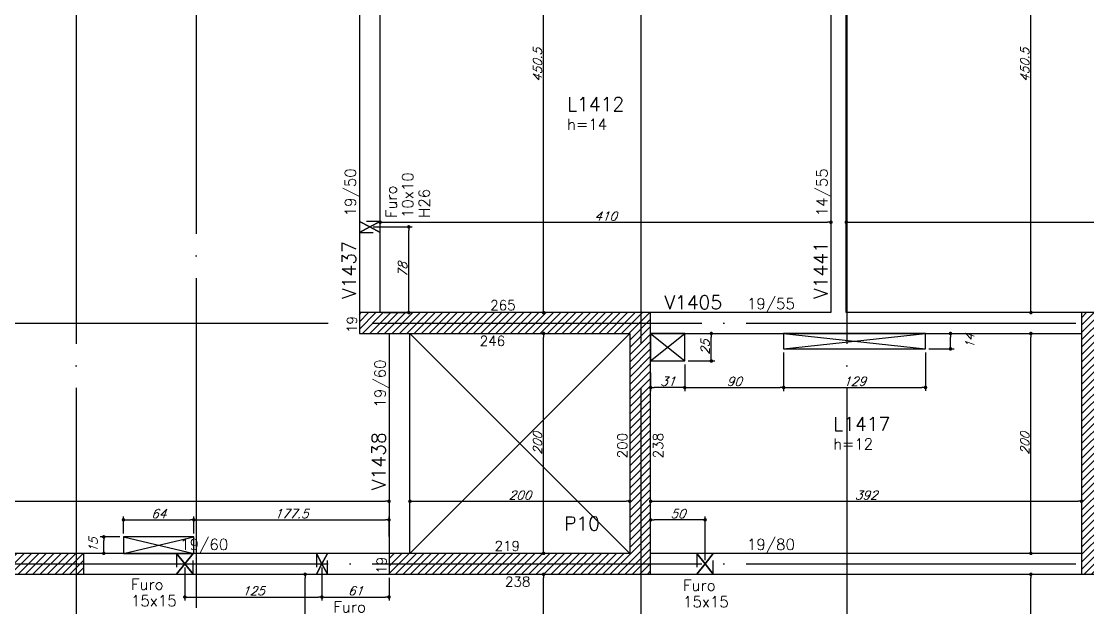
# Model space of a CAD drawing. Header units: millimetres. Extents: x -2290 to 5505, y -2157 to 2343.
# Drawn here: x -368 to 602, y 615 to 1148 of the extents above; entities that cross this region are included whole.
import ezdxf
from ezdxf.enums import TextEntityAlignment as Align

# ---------------------------------------------------------------- set-up
doc = ezdxf.new("R2010")
doc.units = ezdxf.units.MM
doc.header["$LTSCALE"] = 50
doc.linetypes.add('EIXO', pattern=[6.8, 6, -0.4, 0, -0.4])
doc.linetypes.add('HIDDEN', pattern=[0.375, 0.25, -0.125])
for name, color, linetype in [('242', 3, 'Continuous'), ('F-COTAS', 106, 'Continuous'), ('F-COTAS-FUROS', 50, 'Continuous'), ('F-COTAS-FUROS VIGA', 50, 'Continuous'), ('F-EIXO', 12, 'EIXO'), ('F-FURO-PAREDE', 2, 'HIDDEN'), ('F-FURO-PAREDE-TEXTOS', 2, 'Continuous'), ('F-LAJES-DIM', 2, 'Continuous'), ('F-LAJES-NOME', 4, 'Continuous'), ('F-PILARES-DIM', 172, 'Continuous'), ('F-PILARES-HACH', 174, 'Continuous'), ('F-PILARES-NOME', 170, 'Continuous'), ('F-PILARES-S', 170, 'Continuous'), ('F-TEXTO', 6, 'Continuous'), ('F-VIGAS', 3, 'Continuous'), ('F-VIGAS-DIM', 2, 'Continuous'), ('F-VIGAS-NOME', 4, 'Continuous'), ('F-VÃO', 1, 'Continuous')]:
    doc.layers.add(name, color=color, linetype=linetype)
doc.styles.add('CP-TEXT-INCL', font='simplex.shx', dxfattribs={"oblique": 20})
doc.styles.add('MCP', font='simplex.shx')
doc.styles.add('ROMANS', font='simplex.shx')
doc.dimstyles.new('CP-COTAS-50', dxfattribs={"dimscale": 0.64, "dimtxt": 12.5, "dimasz": 5, "dimexe": 5, "dimexo": 5, "dimgap": 2.5, "dimtad": 1, "dimdec": 1, "dimdsep": 46, "dimtxsty": 'CP-TEXT-INCL', "dimblk1": 'DOT', "dimblk2": 'DOT', "dimsah": 1, "dimcen": 9, "dimclrd": 256, "dimclre": 256, "dimclrt": 256, "dimadec": 0, "dimazin": 0, "dimtfac": 1, "dimtdec": 1, "dimtmove": 2, "dimatfit": 3, "dimldrblk": 'DOT', "dimfxl": 0, "dimtolj": 1, "dimarcsym": 0})

# ---------------------------------------------------------------- blocks, each defined once
blk = doc.blocks.new('*U50')
at = {"layer": 'F-EIXO'}
blk.add_line((0, 0), (5086.35, 0), dxfattribs=at)
at = {"layer": 'F-TEXTO', "style": 'ROMANS'}
blk.add_attdef('EIXO', text='', height=17.5, dxfattribs=at).set_placement((-28.21, 0), align=Align.MIDDLE_CENTER)
blk = doc.blocks.new('*U40')
at = {"layer": 'F-EIXO'}
blk.add_line((0, 0), (5086.35, 0), dxfattribs=at)
at = {"layer": 'F-TEXTO', "style": 'ROMANS'}
blk.add_attdef('EIXO', text='', height=17.5, dxfattribs=at).set_placement((-28.21, 0), align=Align.MIDDLE_CENTER)
blk = doc.blocks.new('*U43')
at = {"layer": 'F-EIXO'}
blk.add_line((0, 0), (0, -2861.07), dxfattribs=at)
at = {"layer": 'F-TEXTO', "style": 'ROMANS'}
blk.add_attdef('EIXO', text='', height=17.5, rotation=360, dxfattribs=at).set_placement((0, 28.21), align=Align.MIDDLE_CENTER)
blk = doc.blocks.new('*U33')
at = {"layer": 'F-EIXO'}
blk.add_line((0, 0), (0, -2861.07), dxfattribs=at)
at = {"layer": 'F-TEXTO', "style": 'ROMANS'}
blk.add_attdef('EIXO', text='', height=17.5, rotation=360, dxfattribs=at).set_placement((0, 28.21), align=Align.MIDDLE_CENTER)
blk = doc.blocks.new('*U36')
at = {"layer": 'F-EIXO'}
blk.add_line((0, 0), (0, -2861.07), dxfattribs=at)
at = {"layer": 'F-TEXTO', "style": 'ROMANS'}
blk.add_attdef('EIXO', text='', height=17.5, rotation=360, dxfattribs=at).set_placement((0, 28.21), align=Align.MIDDLE_CENTER)
blk = doc.blocks.new('*U37')
at = {"layer": 'F-EIXO'}
blk.add_line((0, 0), (0, -2961.07), dxfattribs=at)
at = {"layer": 'F-TEXTO', "style": 'ROMANS'}
blk.add_attdef('EIXO', text='', height=17.5, rotation=360, dxfattribs=at).set_placement((0, 28.21), align=Align.MIDDLE_CENTER)
blk = doc.blocks.new('_DOT')
at = {"color": 0, "linetype": 'ByBlock'}
blk.add_line((-0.5, 0), (-1, 0), dxfattribs=at)
at = {"color": 0, "linetype": 'ByBlock', "const_width": 0.5}
blk.add_lwpolyline([(-0.25, 0, 1), (0.25, 0, 1)], format="xyb", close=True, dxfattribs=at)
blk = doc.blocks.new('*D117')
at = {"layer": 'DEFPOINTS', "color": 0, "linetype": 'Continuous', "transparency": 16777216}
for p in [(-110.31, 645.5), (-110.31, 645.5), (-110.31, 493.5)]:
    blk.add_point(p, dxfattribs=at)
at = {"layer": 'F-COTAS', "linetype": 'Continuous', "lineweight": -2, "transparency": 16777216}
blk.add_line((-110.31, 496.7), (-110.31, 642.3), dxfattribs=at)
at = {"layer": 'F-COTAS', "linetype": 'Continuous', "lineweight": -2, "transparency": 16777216, "xscale": 3.2, "yscale": 3.2, "zscale": 3.2}
for p, rotation in [((-110.31, 645.5), 90), ((-110.31, 493.5), 270)]:
    blk.add_blockref('_DOT', p, dxfattribs=dict(at, rotation=rotation))
at = {"layer": 'F-COTAS', "linetype": 'Continuous', "transparency": 16777216, "insert": (-115.91, 569.5), "char_height": 8, "attachment_point": 5, "rotation": 90, "style": 'CP-TEXT-INCL'}
blk.add_mtext('\\A1;152', dxfattribs=at)
blk = doc.blocks.new('*D120')
at = {"layer": 'DEFPOINTS', "color": 0, "linetype": 'Continuous', "transparency": 16777216}
for p in [(106.64, 645.5), (106.64, 645.5), (106.64, 493.5)]:
    blk.add_point(p, dxfattribs=at)
at = {"layer": 'F-COTAS', "linetype": 'Continuous', "lineweight": -2, "transparency": 16777216}
blk.add_line((106.64, 496.7), (106.64, 642.3), dxfattribs=at)
at = {"layer": 'F-COTAS', "linetype": 'Continuous', "lineweight": -2, "transparency": 16777216, "xscale": 3.2, "yscale": 3.2, "zscale": 3.2}
for p, rotation in [((106.64, 645.5), 90), ((106.64, 493.5), 270)]:
    blk.add_blockref('_DOT', p, dxfattribs=dict(at, rotation=rotation))
at = {"layer": 'F-COTAS', "linetype": 'Continuous', "transparency": 16777216, "insert": (101.04, 569.5), "char_height": 8, "attachment_point": 5, "rotation": 90, "style": 'CP-TEXT-INCL'}
blk.add_mtext('\\A1;152', dxfattribs=at)
blk = doc.blocks.new('*D121')
at = {"layer": 'DEFPOINTS', "color": 0, "linetype": 'Continuous', "transparency": 16777216}
for p in [(106.64, 864.5), (106.64, 864.5), (106.64, 664.5)]:
    blk.add_point(p, dxfattribs=at)
at = {"layer": 'F-COTAS', "linetype": 'Continuous', "lineweight": -2, "transparency": 16777216}
blk.add_line((106.64, 667.7), (106.64, 861.3), dxfattribs=at)
at = {"layer": 'F-COTAS', "linetype": 'Continuous', "lineweight": -2, "transparency": 16777216, "xscale": 3.2, "yscale": 3.2, "zscale": 3.2}
for p, rotation in [((106.64, 864.5), 90), ((106.64, 664.5), 270)]:
    blk.add_blockref('_DOT', p, dxfattribs=dict(at, rotation=rotation))
at = {"layer": 'F-COTAS', "linetype": 'Continuous', "transparency": 16777216, "insert": (101.04, 764.5), "char_height": 8, "attachment_point": 5, "rotation": 90, "style": 'CP-TEXT-INCL'}
blk.add_mtext('\\A1;200', dxfattribs=at)
blk = doc.blocks.new('*D122')
at = {"layer": 'DEFPOINTS', "color": 0, "linetype": 'Continuous', "transparency": 16777216}
for p in [(106.64, 1334), (106.64, 1334), (106.64, 883.5)]:
    blk.add_point(p, dxfattribs=at)
at = {"layer": 'F-COTAS', "linetype": 'Continuous', "lineweight": -2, "transparency": 16777216}
blk.add_line((106.64, 886.7), (106.64, 1330.8), dxfattribs=at)
at = {"layer": 'F-COTAS', "linetype": 'Continuous', "lineweight": -2, "transparency": 16777216, "xscale": 3.2, "yscale": 3.2, "zscale": 3.2}
for p, rotation in [((106.64, 1334), 90), ((106.64, 883.5), 270)]:
    blk.add_blockref('_DOT', p, dxfattribs=dict(at, rotation=rotation))
at = {"layer": 'F-COTAS', "linetype": 'Continuous', "transparency": 16777216, "insert": (101.04, 1108.75), "char_height": 8, "attachment_point": 5, "rotation": 90, "style": 'CP-TEXT-INCL'}
blk.add_mtext('\\A1;450.5', dxfattribs=at)
blk = doc.blocks.new('*D129')
at = {"layer": 'DEFPOINTS', "color": 0, "linetype": 'Continuous', "transparency": 16777216}
for p in [(549.9, 645.5), (549.9, 645.5), (549.9, 493.5)]:
    blk.add_point(p, dxfattribs=at)
at = {"layer": 'F-COTAS', "linetype": 'Continuous', "lineweight": -2, "transparency": 16777216}
blk.add_line((549.9, 496.7), (549.9, 642.3), dxfattribs=at)
at = {"layer": 'F-COTAS', "linetype": 'Continuous', "lineweight": -2, "transparency": 16777216, "xscale": 3.2, "yscale": 3.2, "zscale": 3.2}
for p, rotation in [((549.9, 645.5), 90), ((549.9, 493.5), 270)]:
    blk.add_blockref('_DOT', p, dxfattribs=dict(at, rotation=rotation))
at = {"layer": 'F-COTAS', "linetype": 'Continuous', "transparency": 16777216, "insert": (544.3, 569.5), "char_height": 8, "attachment_point": 5, "rotation": 90, "style": 'CP-TEXT-INCL'}
blk.add_mtext('\\A1;152', dxfattribs=at)
blk = doc.blocks.new('*D130')
at = {"layer": 'DEFPOINTS', "color": 0, "linetype": 'Continuous', "transparency": 16777216}
for p in [(549.9, 864.5), (549.9, 864.5), (549.9, 664.5)]:
    blk.add_point(p, dxfattribs=at)
at = {"layer": 'F-COTAS', "linetype": 'Continuous', "lineweight": -2, "transparency": 16777216}
blk.add_line((549.9, 667.7), (549.9, 861.3), dxfattribs=at)
at = {"layer": 'F-COTAS', "linetype": 'Continuous', "lineweight": -2, "transparency": 16777216, "xscale": 3.2, "yscale": 3.2, "zscale": 3.2}
for p, rotation in [((549.9, 864.5), 90), ((549.9, 664.5), 270)]:
    blk.add_blockref('_DOT', p, dxfattribs=dict(at, rotation=rotation))
at = {"layer": 'F-COTAS', "linetype": 'Continuous', "transparency": 16777216, "insert": (544.3, 764.5), "char_height": 8, "attachment_point": 5, "rotation": 90, "style": 'CP-TEXT-INCL'}
blk.add_mtext('\\A1;200', dxfattribs=at)
blk = doc.blocks.new('*D131')
at = {"layer": 'DEFPOINTS', "color": 0, "linetype": 'Continuous', "transparency": 16777216}
for p in [(549.9, 1334), (549.9, 1334), (549.9, 883.5)]:
    blk.add_point(p, dxfattribs=at)
at = {"layer": 'F-COTAS', "linetype": 'Continuous', "lineweight": -2, "transparency": 16777216}
blk.add_line((549.9, 886.7), (549.9, 1330.8), dxfattribs=at)
at = {"layer": 'F-COTAS', "linetype": 'Continuous', "lineweight": -2, "transparency": 16777216, "xscale": 3.2, "yscale": 3.2, "zscale": 3.2}
for p, rotation in [((549.9, 1334), 90), ((549.9, 883.5), 270)]:
    blk.add_blockref('_DOT', p, dxfattribs=dict(at, rotation=rotation))
at = {"layer": 'F-COTAS', "linetype": 'Continuous', "transparency": 16777216, "insert": (544.3, 1108.75), "char_height": 8, "attachment_point": 5, "rotation": 90, "style": 'CP-TEXT-INCL'}
blk.add_mtext('\\A1;450.5', dxfattribs=at)
blk = doc.blocks.new('*D201')
at = {"layer": 'DEFPOINTS', "color": 0, "linetype": 'Continuous', "transparency": 16777216}
for p in [(-869.5, 711.91), (-34, 711.91), (-34, 711.91)]:
    blk.add_point(p, dxfattribs=at)
at = {"layer": 'F-COTAS', "linetype": 'Continuous', "lineweight": -2, "transparency": 16777216}
blk.add_line((-866.3, 711.91), (-37.2, 711.91), dxfattribs=at)
at = {"layer": 'F-COTAS', "linetype": 'Continuous', "lineweight": -2, "transparency": 16777216, "xscale": 3.2, "yscale": 3.2, "zscale": 3.2, "rotation": 180}
blk.add_blockref('_DOT', (-869.5, 711.91), dxfattribs=at)
at = {"layer": 'F-COTAS', "linetype": 'Continuous', "lineweight": -2, "transparency": 16777216, "xscale": 3.2, "yscale": 3.2, "zscale": 3.2}
blk.add_blockref('_DOT', (-34, 711.91), dxfattribs=at)
at = {"layer": 'F-COTAS', "linetype": 'Continuous', "transparency": 16777216, "insert": (-451.75, 717.51), "char_height": 8, "attachment_point": 5, "style": 'CP-TEXT-INCL'}
blk.add_mtext('\\A1;835.5', dxfattribs=at)
blk = doc.blocks.new('*D202')
at = {"layer": 'DEFPOINTS', "color": 0, "linetype": 'Continuous', "transparency": 16777216}
for p in [(-15, 711.91), (185, 711.91), (185, 711.91)]:
    blk.add_point(p, dxfattribs=at)
at = {"layer": 'F-COTAS', "linetype": 'Continuous', "lineweight": -2, "transparency": 16777216}
blk.add_line((-11.8, 711.91), (181.8, 711.91), dxfattribs=at)
at = {"layer": 'F-COTAS', "linetype": 'Continuous', "lineweight": -2, "transparency": 16777216, "xscale": 3.2, "yscale": 3.2, "zscale": 3.2, "rotation": 180}
blk.add_blockref('_DOT', (-15, 711.91), dxfattribs=at)
at = {"layer": 'F-COTAS', "linetype": 'Continuous', "lineweight": -2, "transparency": 16777216, "xscale": 3.2, "yscale": 3.2, "zscale": 3.2}
blk.add_blockref('_DOT', (185, 711.91), dxfattribs=at)
at = {"layer": 'F-COTAS', "linetype": 'Continuous', "transparency": 16777216, "insert": (85, 717.51), "char_height": 8, "attachment_point": 5, "style": 'CP-TEXT-INCL'}
blk.add_mtext('\\A1;200', dxfattribs=at)
blk = doc.blocks.new('*D203')
at = {"layer": 'DEFPOINTS', "color": 0, "linetype": 'Continuous', "transparency": 16777216}
for p in [(204, 711.91), (596, 711.91), (596, 711.91)]:
    blk.add_point(p, dxfattribs=at)
at = {"layer": 'F-COTAS', "linetype": 'Continuous', "lineweight": -2, "transparency": 16777216}
blk.add_line((207.2, 711.91), (592.8, 711.91), dxfattribs=at)
at = {"layer": 'F-COTAS', "linetype": 'Continuous', "lineweight": -2, "transparency": 16777216, "xscale": 3.2, "yscale": 3.2, "zscale": 3.2, "rotation": 180}
blk.add_blockref('_DOT', (204, 711.91), dxfattribs=at)
at = {"layer": 'F-COTAS', "linetype": 'Continuous', "lineweight": -2, "transparency": 16777216, "xscale": 3.2, "yscale": 3.2, "zscale": 3.2}
blk.add_blockref('_DOT', (596, 711.91), dxfattribs=at)
at = {"layer": 'F-COTAS', "linetype": 'Continuous', "transparency": 16777216, "insert": (400, 717.51), "char_height": 8, "attachment_point": 5, "style": 'CP-TEXT-INCL'}
blk.add_mtext('\\A1;392', dxfattribs=at)
blk = doc.blocks.new('*D211')
at = {"layer": 'DEFPOINTS', "color": 0, "linetype": 'Continuous', "transparency": 16777216}
for p in [(-42, 965.69), (368, 965.69), (368, 965.69)]:
    blk.add_point(p, dxfattribs=at)
at = {"layer": 'F-COTAS', "linetype": 'Continuous', "lineweight": -2, "transparency": 16777216}
blk.add_line((-38.8, 965.69), (364.8, 965.69), dxfattribs=at)
at = {"layer": 'F-COTAS', "linetype": 'Continuous', "lineweight": -2, "transparency": 16777216, "xscale": 3.2, "yscale": 3.2, "zscale": 3.2, "rotation": 180}
blk.add_blockref('_DOT', (-42, 965.69), dxfattribs=at)
at = {"layer": 'F-COTAS', "linetype": 'Continuous', "lineweight": -2, "transparency": 16777216, "xscale": 3.2, "yscale": 3.2, "zscale": 3.2}
blk.add_blockref('_DOT', (368, 965.69), dxfattribs=at)
at = {"layer": 'F-COTAS', "linetype": 'Continuous', "transparency": 16777216, "insert": (163, 971.29), "char_height": 8, "attachment_point": 5, "style": 'CP-TEXT-INCL'}
blk.add_mtext('\\A1;410', dxfattribs=at)
blk = doc.blocks.new('*D212')
at = {"layer": 'DEFPOINTS', "color": 0, "linetype": 'Continuous', "transparency": 16777216}
for p in [(382, 965.69), (1109, 965.69), (1109, 965.69)]:
    blk.add_point(p, dxfattribs=at)
at = {"layer": 'F-COTAS', "linetype": 'Continuous', "lineweight": -2, "transparency": 16777216}
blk.add_line((385.2, 965.69), (1105.8, 965.69), dxfattribs=at)
at = {"layer": 'F-COTAS', "linetype": 'Continuous', "lineweight": -2, "transparency": 16777216, "xscale": 3.2, "yscale": 3.2, "zscale": 3.2, "rotation": 180}
blk.add_blockref('_DOT', (382, 965.69), dxfattribs=at)
at = {"layer": 'F-COTAS', "linetype": 'Continuous', "lineweight": -2, "transparency": 16777216, "xscale": 3.2, "yscale": 3.2, "zscale": 3.2}
blk.add_blockref('_DOT', (1109, 965.69), dxfattribs=at)
at = {"layer": 'F-COTAS', "linetype": 'Continuous', "transparency": 16777216, "insert": (745.5, 971.29), "char_height": 8, "attachment_point": 5, "style": 'CP-TEXT-INCL'}
blk.add_mtext('\\A1;727', dxfattribs=at)
blk = doc.blocks.new('*U465')
at = {"layer": 'F-VÃO'}
for p, q in [((0, 0), (64, 15)), ((0, 15), (64, 0))]:
    blk.add_line(p, q, dxfattribs=at)
at = {"layer": 'F-VÃO', "color": 3}
blk.add_lwpolyline([(0, 0), (64, 0), (64, 15), (0, 15)], close=True, dxfattribs=at)
blk = doc.blocks.new('*U444')
at = {"layer": 'F-VÃO'}
for p, q in [((0, 0), (31, 25)), ((0, 25), (31, 0))]:
    blk.add_line(p, q, dxfattribs=at)
at = {"layer": 'F-VÃO', "color": 3}
blk.add_lwpolyline([(0, 0), (31, 0), (31, 25), (0, 25)], close=True, dxfattribs=at)
blk = doc.blocks.new('*U447')
at = {"layer": 'F-VÃO'}
for p, q in [((0, 0), (129, 14)), ((0, 14), (129, 0))]:
    blk.add_line(p, q, dxfattribs=at)
at = {"layer": 'F-VÃO', "color": 3}
blk.add_lwpolyline([(0, 0), (129, 0), (129, 14), (0, 14)], close=True, dxfattribs=at)
blk = doc.blocks.new('*D550')
at = {"layer": 'DEFPOINTS', "color": 0, "transparency": 16777216}
for p in [(235, 839.5), (204, 832.01), (204, 815.35)]:
    blk.add_point(p, dxfattribs=at)
at = {"layer": 'F-COTAS-FUROS', "lineweight": -2, "transparency": 16777216}
for p, q in [((235, 836.3), (235, 812.15)), ((204, 828.81), (204, 812.15)), ((231.8, 815.35), (207.2, 815.35))]:
    blk.add_line(p, q, dxfattribs=at)
at = {"layer": 'F-COTAS-FUROS', "lineweight": -2, "transparency": 16777216, "xscale": 3.2, "yscale": 3.2, "zscale": 3.2, "rotation": 180}
blk.add_blockref('_DOT', (204, 815.35), dxfattribs=at)
at = {"layer": 'F-COTAS-FUROS', "lineweight": -2, "transparency": 16777216, "xscale": 3.2, "yscale": 3.2, "zscale": 3.2}
blk.add_blockref('_DOT', (235, 815.35), dxfattribs=at)
at = {"layer": 'F-COTAS-FUROS', "transparency": 16777216, "insert": (219.5, 820.95), "char_height": 8, "attachment_point": 5, "style": 'CP-TEXT-INCL'}
blk.add_mtext('\\A1;31', dxfattribs=at)
blk = doc.blocks.new('*D551')
at = {"layer": 'DEFPOINTS', "color": 0, "transparency": 16777216}
for p in [(324.98, 850.5), (235, 839.5), (324.98, 815.35)]:
    blk.add_point(p, dxfattribs=at)
at = {"layer": 'F-COTAS-FUROS', "lineweight": -2, "transparency": 16777216}
for p, q in [((324.98, 847.3), (324.98, 812.15)), ((235, 836.3), (235, 812.15)), ((238.2, 815.35), (321.78, 815.35))]:
    blk.add_line(p, q, dxfattribs=at)
at = {"layer": 'F-COTAS-FUROS', "lineweight": -2, "transparency": 16777216, "xscale": 3.2, "yscale": 3.2, "zscale": 3.2, "rotation": 180}
blk.add_blockref('_DOT', (235, 815.35), dxfattribs=at)
at = {"layer": 'F-COTAS-FUROS', "lineweight": -2, "transparency": 16777216, "xscale": 3.2, "yscale": 3.2, "zscale": 3.2}
blk.add_blockref('_DOT', (324.98, 815.35), dxfattribs=at)
at = {"layer": 'F-COTAS-FUROS', "transparency": 16777216, "insert": (279.99, 820.95), "char_height": 8, "attachment_point": 5, "style": 'CP-TEXT-INCL'}
blk.add_mtext('\\A1;90', dxfattribs=at)
blk = doc.blocks.new('*D552')
at = {"layer": 'DEFPOINTS', "color": 0, "transparency": 16777216}
for p in [(324.98, 850.5), (453.98, 850.5), (453.98, 815.43)]:
    blk.add_point(p, dxfattribs=at)
at = {"layer": 'F-COTAS-FUROS', "lineweight": -2, "transparency": 16777216}
for p, q in [((324.98, 847.3), (324.98, 812.23)), ((453.98, 847.3), (453.98, 812.23)), ((328.18, 815.43), (450.78, 815.43))]:
    blk.add_line(p, q, dxfattribs=at)
at = {"layer": 'F-COTAS-FUROS', "lineweight": -2, "transparency": 16777216, "xscale": 3.2, "yscale": 3.2, "zscale": 3.2, "rotation": 180}
blk.add_blockref('_DOT', (324.98, 815.43), dxfattribs=at)
at = {"layer": 'F-COTAS-FUROS', "lineweight": -2, "transparency": 16777216, "xscale": 3.2, "yscale": 3.2, "zscale": 3.2}
blk.add_blockref('_DOT', (453.98, 815.43), dxfattribs=at)
at = {"layer": 'F-COTAS-FUROS', "transparency": 16777216, "insert": (389.48, 821.03), "char_height": 8, "attachment_point": 5, "style": 'CP-TEXT-INCL'}
blk.add_mtext('\\A1;129', dxfattribs=at)
blk = doc.blocks.new('*D553')
at = {"layer": 'DEFPOINTS', "color": 0, "transparency": 16777216}
for p in [(462.96, 864.5), (476.78, 864.5), (453.98, 850.5)]:
    blk.add_point(p, dxfattribs=at)
at = {"layer": 'F-COTAS-FUROS', "lineweight": -2, "transparency": 16777216}
for p, q in [((466.16, 864.5), (479.98, 864.5)), ((476.78, 853.7), (476.78, 861.3)), ((457.18, 850.5), (479.98, 850.5))]:
    blk.add_line(p, q, dxfattribs=at)
at = {"layer": 'F-COTAS-FUROS', "lineweight": -2, "transparency": 16777216, "xscale": 3.2, "yscale": 3.2, "zscale": 3.2}
for p, rotation in [((476.78, 864.5), 90), ((476.78, 850.5), 270)]:
    blk.add_blockref('_DOT', p, dxfattribs=dict(at, rotation=rotation))
at = {"layer": 'F-COTAS-FUROS', "transparency": 16777216, "insert": (494.38, 857.5), "char_height": 8, "attachment_point": 5, "rotation": 90, "style": 'CP-TEXT-INCL'}
blk.add_mtext('\\A1;14', dxfattribs=at)
blk = doc.blocks.new('*D554')
at = {"layer": 'DEFPOINTS', "color": 0, "transparency": 16777216}
for p in [(245.52, 864.5), (259.19, 864.5), (235, 839.5)]:
    blk.add_point(p, dxfattribs=at)
at = {"layer": 'F-COTAS-FUROS', "lineweight": -2, "transparency": 16777216}
for p, q in [((248.72, 864.5), (262.39, 864.5)), ((259.19, 842.7), (259.19, 861.3)), ((238.2, 839.5), (262.39, 839.5))]:
    blk.add_line(p, q, dxfattribs=at)
at = {"layer": 'F-COTAS-FUROS', "lineweight": -2, "transparency": 16777216, "xscale": 3.2, "yscale": 3.2, "zscale": 3.2}
for p, rotation in [((259.19, 864.5), 90), ((259.19, 839.5), 270)]:
    blk.add_blockref('_DOT', p, dxfattribs=dict(at, rotation=rotation))
at = {"layer": 'F-COTAS-FUROS', "transparency": 16777216, "insert": (253.59, 852), "char_height": 8, "attachment_point": 5, "rotation": 90, "style": 'CP-TEXT-INCL'}
blk.add_mtext('\\A1;25', dxfattribs=at)
blk = doc.blocks.new('*D577')
at = {"layer": 'DEFPOINTS', "color": 0, "transparency": 16777216}
for p in [(-211.54, 695), (-275.54, 679.5), (-211.54, 679.5)]:
    blk.add_point(p, dxfattribs=at)
at = {"layer": 'F-COTAS-FUROS', "lineweight": -2, "transparency": 16777216}
for p, q in [((-275.54, 682.7), (-275.54, 698.2)), ((-272.34, 695), (-214.74, 695)), ((-211.54, 682.7), (-211.54, 698.2))]:
    blk.add_line(p, q, dxfattribs=at)
at = {"layer": 'F-COTAS-FUROS', "lineweight": -2, "transparency": 16777216, "xscale": 3.2, "yscale": 3.2, "zscale": 3.2, "rotation": 180}
blk.add_blockref('_DOT', (-275.54, 695), dxfattribs=at)
at = {"layer": 'F-COTAS-FUROS', "lineweight": -2, "transparency": 16777216, "xscale": 3.2, "yscale": 3.2, "zscale": 3.2}
blk.add_blockref('_DOT', (-211.54, 695), dxfattribs=at)
at = {"layer": 'F-COTAS-FUROS', "transparency": 16777216, "insert": (-243.54, 700.6), "char_height": 8, "attachment_point": 5, "style": 'CP-TEXT-INCL'}
blk.add_mtext('\\A1;64', dxfattribs=at)
blk = doc.blocks.new('*D578')
at = {"layer": 'DEFPOINTS', "color": 0, "transparency": 16777216}
for p in [(-34, 695), (-211.54, 679.5), (-34, 676.62)]:
    blk.add_point(p, dxfattribs=at)
at = {"layer": 'F-COTAS-FUROS', "lineweight": -2, "transparency": 16777216}
for p, q in [((-211.54, 682.7), (-211.54, 698.2)), ((-208.34, 695), (-37.2, 695)), ((-34, 679.82), (-34, 698.2))]:
    blk.add_line(p, q, dxfattribs=at)
at = {"layer": 'F-COTAS-FUROS', "lineweight": -2, "transparency": 16777216, "xscale": 3.2, "yscale": 3.2, "zscale": 3.2, "rotation": 180}
blk.add_blockref('_DOT', (-211.54, 695), dxfattribs=at)
at = {"layer": 'F-COTAS-FUROS', "lineweight": -2, "transparency": 16777216, "xscale": 3.2, "yscale": 3.2, "zscale": 3.2}
blk.add_blockref('_DOT', (-34, 695), dxfattribs=at)
at = {"layer": 'F-COTAS-FUROS', "transparency": 16777216, "insert": (-122.77, 700.6), "char_height": 8, "attachment_point": 5, "style": 'CP-TEXT-INCL'}
blk.add_mtext('\\A1;177.5', dxfattribs=at)
blk = doc.blocks.new('*D579')
at = {"layer": 'DEFPOINTS', "color": 0, "transparency": 16777216}
for p in [(-293.48, 679.5), (-275.54, 679.5), (-281.84, 664.5)]:
    blk.add_point(p, dxfattribs=at)
at = {"layer": 'F-COTAS-FUROS', "lineweight": -2, "transparency": 16777216}
for p, q in [((-278.74, 679.5), (-296.68, 679.5)), ((-293.48, 667.7), (-293.48, 676.3)), ((-285.04, 664.5), (-296.68, 664.5))]:
    blk.add_line(p, q, dxfattribs=at)
at = {"layer": 'F-COTAS-FUROS', "lineweight": -2, "transparency": 16777216, "xscale": 3.2, "yscale": 3.2, "zscale": 3.2}
for p, rotation in [((-293.48, 679.5), 90), ((-293.48, 664.5), 270)]:
    blk.add_blockref('_DOT', p, dxfattribs=dict(at, rotation=rotation))
at = {"layer": 'F-COTAS-FUROS', "transparency": 16777216, "insert": (-303.08, 672), "char_height": 8, "attachment_point": 5, "rotation": 90, "style": 'CP-TEXT-INCL'}
blk.add_mtext('\\A1;15', dxfattribs=at)
blk = doc.blocks.new('*D594')
at = {"layer": 'DEFPOINTS', "color": 0, "transparency": 16777216}
for p in [(-219.75, 655), (-95.06, 655), (-95.06, 624.82)]:
    blk.add_point(p, dxfattribs=at)
at = {"layer": 'F-COTAS-FUROS VIGA', "lineweight": -2, "transparency": 16777216}
for p, q in [((-219.75, 651.8), (-219.75, 621.62)), ((-95.06, 651.8), (-95.06, 621.62)), ((-216.55, 624.82), (-98.26, 624.82))]:
    blk.add_line(p, q, dxfattribs=at)
at = {"layer": 'F-COTAS-FUROS VIGA', "lineweight": -2, "transparency": 16777216, "xscale": 3.2, "yscale": 3.2, "zscale": 3.2, "rotation": 180}
blk.add_blockref('_DOT', (-219.75, 624.82), dxfattribs=at)
at = {"layer": 'F-COTAS-FUROS VIGA', "lineweight": -2, "transparency": 16777216, "xscale": 3.2, "yscale": 3.2, "zscale": 3.2}
blk.add_blockref('_DOT', (-95.06, 624.82), dxfattribs=at)
at = {"layer": 'F-COTAS-FUROS VIGA', "transparency": 16777216, "insert": (-157.41, 630.42), "char_height": 8, "attachment_point": 5, "style": 'CP-TEXT-INCL'}
blk.add_mtext('\\A1;125', dxfattribs=at)
blk = doc.blocks.new('*D595')
at = {"layer": 'DEFPOINTS', "color": 0, "transparency": 16777216}
for p in [(-95.06, 655), (-34, 645.5), (-34, 624.82)]:
    blk.add_point(p, dxfattribs=at)
at = {"layer": 'F-COTAS-FUROS VIGA', "lineweight": -2, "transparency": 16777216}
for p, q in [((-95.06, 651.8), (-95.06, 621.62)), ((-34, 642.3), (-34, 621.62)), ((-91.86, 624.82), (-37.2, 624.82))]:
    blk.add_line(p, q, dxfattribs=at)
at = {"layer": 'F-COTAS-FUROS VIGA', "lineweight": -2, "transparency": 16777216, "xscale": 3.2, "yscale": 3.2, "zscale": 3.2, "rotation": 180}
blk.add_blockref('_DOT', (-95.06, 624.82), dxfattribs=at)
at = {"layer": 'F-COTAS-FUROS VIGA', "lineweight": -2, "transparency": 16777216, "xscale": 3.2, "yscale": 3.2, "zscale": 3.2}
blk.add_blockref('_DOT', (-34, 624.82), dxfattribs=at)
at = {"layer": 'F-COTAS-FUROS VIGA', "transparency": 16777216, "insert": (-64.53, 630.42), "char_height": 8, "attachment_point": 5, "style": 'CP-TEXT-INCL'}
blk.add_mtext('\\A1;61', dxfattribs=at)
blk = doc.blocks.new('*D596')
at = {"layer": 'DEFPOINTS', "color": 0, "transparency": 16777216}
for p in [(204, 695), (204, 671.12), (253.51, 655)]:
    blk.add_point(p, dxfattribs=at)
at = {"layer": 'F-COTAS-FUROS VIGA', "lineweight": -2, "transparency": 16777216}
for p, q in [((204, 674.32), (204, 698.2)), ((250.31, 695), (207.2, 695)), ((253.51, 658.2), (253.51, 698.2))]:
    blk.add_line(p, q, dxfattribs=at)
at = {"layer": 'F-COTAS-FUROS VIGA', "lineweight": -2, "transparency": 16777216, "xscale": 3.2, "yscale": 3.2, "zscale": 3.2, "rotation": 180}
blk.add_blockref('_DOT', (204, 695), dxfattribs=at)
at = {"layer": 'F-COTAS-FUROS VIGA', "lineweight": -2, "transparency": 16777216, "xscale": 3.2, "yscale": 3.2, "zscale": 3.2}
blk.add_blockref('_DOT', (253.51, 695), dxfattribs=at)
at = {"layer": 'F-COTAS-FUROS VIGA', "transparency": 16777216, "insert": (228.76, 700.6), "char_height": 8, "attachment_point": 5, "style": 'CP-TEXT-INCL'}
blk.add_mtext('\\A1;50', dxfattribs=at)
blk = doc.blocks.new('*D597')
at = {"layer": 'DEFPOINTS', "color": 0, "transparency": 16777216}
for p in [(-51.5, 961.47), (-16.03, 961.47), (-42, 883.5)]:
    blk.add_point(p, dxfattribs=at)
at = {"layer": 'F-COTAS-FUROS VIGA', "lineweight": -2, "transparency": 16777216}
for p, q in [((-48.3, 961.47), (-12.83, 961.47)), ((-16.03, 886.7), (-16.03, 958.27)), ((-38.8, 883.5), (-12.83, 883.5))]:
    blk.add_line(p, q, dxfattribs=at)
at = {"layer": 'F-COTAS-FUROS VIGA', "lineweight": -2, "transparency": 16777216, "xscale": 3.2, "yscale": 3.2, "zscale": 3.2}
for p, rotation in [((-16.03, 961.47), 90), ((-16.03, 883.5), 270)]:
    blk.add_blockref('_DOT', p, dxfattribs=dict(at, rotation=rotation))
at = {"layer": 'F-COTAS-FUROS VIGA', "transparency": 16777216, "insert": (-21.63, 922.48), "char_height": 8, "attachment_point": 5, "rotation": 90, "style": 'CP-TEXT-INCL'}
blk.add_mtext('\\A1;78', dxfattribs=at)

msp = doc.modelspace()

# ---------------------------------------------------------------- hatches: boundary and pattern name
at = {"layer": 'F-PILARES-HACH', "linetype": 'Continuous'}
h = msp.add_hatch(dxfattribs=at)
h.set_pattern_fill('ANSI31', color=256, scale=1.5, style=0)
h.paths.add_polyline_path([(204, 645.5), (204, 883.5), (-61, 883.5), (-61, 864.5), (185, 864.5), (185, 664.5), (-34, 664.5), (-34, 645.5)], flags=16)
h = msp.add_hatch(dxfattribs=at)
h.set_pattern_fill('ANSI31', color=256, scale=1.5, style=0)
h.paths.add_polyline_path([(596, 645.5), (615, 645.5), (615, 883.5), (596, 883.5)], flags=16)
h = msp.add_hatch(dxfattribs=at)
h.set_pattern_fill('ANSI31', color=256, scale=1.5, style=0)
h.paths.add_polyline_path([(-490.5, 645.5), (-311.5, 645.5), (-311.5, 664.5), (-490.5, 664.5)], flags=16)

# ---------------------------------------------------------------- linework, layer by layer
at = {"layer": '242', "linetype": 'Continuous'}
msp.add_line((111.063, 768.706), (111.063, 768.706), dxfattribs=at)
at = {"layer": 'F-FURO-PAREDE'}
for points in [[(-51.5, 961.468), (-42, 956.468), (-42, 966.468), (-51.5, 961.468), (-42, 966.468), (-61, 966.468), (-51.5, 961.468), (-61, 966.468), (-61, 956.468), (-51.5, 961.468), (-61, 956.468), (-42, 956.468), (-51.5, 961.468)], [(-219.75, 655), (-227.25, 645.5), (-212.25, 645.5), (-219.75, 655), (-212.25, 645.5), (-212.25, 664.5), (-219.75, 655), (-212.25, 664.5), (-227.25, 664.5), (-219.75, 655), (-227.25, 664.5), (-227.25, 645.5), (-219.75, 655)], [(-95.061, 655), (-100.061, 645.5), (-90.061, 645.5), (-95.061, 655), (-90.061, 645.5), (-90.061, 664.5), (-95.061, 655), (-90.061, 664.5), (-100.061, 664.5), (-95.061, 655), (-100.061, 664.5), (-100.061, 645.5), (-95.061, 655)], [(253.514, 655), (246.014, 645.5), (261.014, 645.5), (253.514, 655), (261.014, 645.5), (261.014, 664.5), (253.514, 655), (261.014, 664.5), (246.014, 664.5), (253.514, 655), (246.014, 664.5), (246.014, 645.5), (253.514, 655)]]:
    msp.add_lwpolyline(points, dxfattribs=at)
at = {"layer": 'F-PILARES-S', "linetype": 'Continuous'}
for points in [[(204, 645.5), (204, 883.5), (-61, 883.5), (-61, 864.5), (185, 864.5), (185, 664.5), (-34, 664.5), (-34, 645.5), (204, 645.5)], [(596, 645.5), (615, 645.5), (615, 883.5), (596, 883.5), (596, 645.5)], [(-490.5, 645.5), (-311.5, 645.5), (-311.5, 664.5), (-490.5, 664.5), (-490.5, 645.5)]]:
    msp.add_lwpolyline(points, dxfattribs=at)
at = {"layer": 'F-VIGAS'}
for points in [[(-61, 1334), (-61, 883.5)], [(-42, 883.5), (-42, 1334)], [(368, 1334), (368, 883.5)], [(382, 883.5), (382, 1334)], [(368, 883.5), (204, 883.5)], [(596, 883.5), (382, 883.5)], [(-34, 864.5), (-34, 664.5)], [(-15, 664.5), (-15, 864.5)], [(204, 864.5), (375, 864.5)], [(375, 864.5), (596, 864.5)], [(-34, 664.5), (-311.5, 664.5)], [(596, 664.5), (204, 664.5)], [(-311.5, 645.5), (-34, 645.5)], [(204, 645.5), (596, 645.5)]]:
    msp.add_lwpolyline(points, dxfattribs=at)
at = {"layer": 'F-VÃO'}
for p, q in [((-15, 664.5), (185, 864.5)), ((-15, 864.5), (185, 664.5))]:
    msp.add_line(p, q, dxfattribs=at)

# ---------------------------------------------------------------- block references
at = {"layer": 'F-EIXO', "linetype": 'Continuous'}
for name, p in [('*U37', (-209.5, 1935.283)), ('*U36', (-318.5, 1835.283)), ('*U43', (195, 1835.283)), ('*U33', (382.5, 1835.283)), ('*U40', (-1749.828, 874)), ('*U50', (-1749.828, 655))]:
    msp.add_blockref(name, p, dxfattribs=at)
at = {"layer": 'F-VÃO'}
for name, p in [('*U444', (204, 839.5)), ('*U447', (324.982, 850.5)), ('*U465', (-275.537, 664.504))]:
    msp.add_blockref(name, p, dxfattribs=at)

# ---------------------------------------------------------------- texts
at = {"layer": 'F-FURO-PAREDE-TEXTOS', "linetype": 'Continuous', "style": 'MCP'}
for s, p in [('10x10', (-12, 969.544)), ('Furo', (-27, 969.544)), ('H26', (3, 969.544))]:
    msp.add_text(s, height=10, rotation=90, dxfattribs=at).set_placement(p)
for s, p in [('Furo', (-268.714, 631.376)), ('Furo', (233.514, 630.5)), ('15x15', (-268.714, 616.376)), ('Furo', (-84.57, 610.855)), ('15x15', (233.514, 615.5))]:
    msp.add_text(s, height=10, dxfattribs=at).set_placement(p)
at = {"layer": 'F-LAJES-DIM', "linetype": 'Continuous', "style": 'MCP'}
for s, p in [('h=14', (127.944, 1049.826)), ('h=12', (370.007, 759.044))]:
    msp.add_text(s, height=10, dxfattribs=at).set_placement(p)
at = {"layer": 'F-LAJES-NOME', "linetype": 'Continuous', "style": 'MCP'}
for s, p in [('L1412', (127.944, 1066.826)), ('L1417', (370.007, 776.044))]:
    msp.add_text(s, height=12.5, dxfattribs=at).set_placement(p)
at = {"layer": 'F-PILARES-DIM', "linetype": 'Continuous', "style": 'MCP'}
for s, p in [('265', (58, 885.75)), ('246', (48.5, 853.25)), ('219', (62, 666.75)), ('238', (71.5, 634.25))]:
    msp.add_text(s, height=9, dxfattribs=at).set_placement(p)
for s, p in [('19', (-63.25, 865)), ('200', (182.75, 751)), ('238', (215.25, 751)), ('19', (-36.25, 646))]:
    msp.add_text(s, height=9, rotation=90, dxfattribs=at).set_placement(p)
at = {"layer": 'F-PILARES-NOME', "linetype": 'Continuous', "style": 'MCP'}
msp.add_text('P10', height=12.5, dxfattribs=at).set_placement((125.203, 685.392))
at = {"layer": 'F-VIGAS-DIM', "linetype": 'Continuous', "style": 'MCP'}
for s, p in [('19/50', (-64.125, 971)), ('14/55', (364.875, 971)), ('19/60', (-37.125, 797.158))]:
    msp.add_text(s, height=10, rotation=90, dxfattribs=at).set_placement(p)
for s, p in [('19/55', (291.5, 886.625)), ('19/60', (-224, 667.625)), ('19/80', (291.5, 667.625))]:
    msp.add_text(s, height=10, dxfattribs=at).set_placement(p)
at = {"layer": 'F-VIGAS-NOME', "linetype": 'Continuous', "style": 'MCP'}
for s, p in [('V1437', (-64.125, 896)), ('V1441', (364.875, 896)), ('V1438', (-37.125, 722.158))]:
    msp.add_text(s, height=12.5, rotation=90, dxfattribs=at).set_placement(p)
msp.add_text('V1405', height=12.5, dxfattribs=at).set_placement((216.5, 886.625))

# ---------------------------------------------------------------- dimensions: what is measured, and where the dimension line sits
at = {"layer": 'F-COTAS', "linetype": 'Continuous'}
for base, p1, p2, angle, picture, middle in [((106.642, 1334), (106.642, 883.5), (106.642, 1334), 270, '*D122', (101.042, 1108.75)), ((549.896, 1334), (549.896, 883.5), (549.896, 1334), 270, '*D131', (544.296, 1108.75)), ((368, 965.689), (-42, 965.689), (368, 965.689), 180, '*D211', (163, 971.289)), ((1109, 965.689), (382, 965.689), (1109, 965.689), 180, '*D212', (745.5, 971.289)), ((106.642, 864.5), (106.642, 664.5), (106.642, 864.5), 270, '*D121', (101.042, 764.5)), ((549.896, 864.5), (549.896, 664.5), (549.896, 864.5), 270, '*D130', (544.296, 764.5)), ((-34, 711.91), (-869.5, 711.91), (-34, 711.91), 180, '*D201', (-451.75, 717.51)), ((185, 711.91), (-15, 711.91), (185, 711.91), 180, '*D202', (85, 717.51)), ((596, 711.91), (204, 711.91), (596, 711.91), 180, '*D203', (400, 717.51)), ((-110.31, 645.5), (-110.31, 493.5), (-110.31, 645.5), 270, '*D117', (-115.91, 569.5)), ((106.642, 645.5), (106.642, 493.5), (106.642, 645.5), 270, '*D120', (101.042, 569.5)), ((549.896, 645.5), (549.896, 493.5), (549.896, 645.5), 270, '*D129', (544.296, 569.5))]:
    dim = msp.add_linear_dim(base=base, p1=p1, p2=p2, angle=angle, dimstyle='CP-COTAS-50', dxfattribs=at)
    dim.commit()
    dim.dimension.update_dxf_attribs({"geometry": picture, "text_midpoint": middle})
at = {"layer": 'F-COTAS-FUROS'}
for base, p1, p2, picture, middle in [((259.192, 864.5), (235, 839.5), (245.517, 864.5), '*D554', (253.592, 852)), ((476.782, 864.5), (453.982, 850.5), (462.962, 864.5), '*D553', (494.382, 857.5)), ((-293.483, 679.504), (-281.836, 664.5), (-275.537, 679.504), '*D579', (-303.083, 672.002))]:
    dim = msp.add_linear_dim(base=base, p1=p1, p2=p2, angle=90, dimstyle='CP-COTAS-50', override={"dimfxl": 7.5}, dxfattribs=at)
    dim.commit()
    dim.dimension.update_dxf_attribs({"geometry": picture, "text_midpoint": middle})
for base, p1, p2, picture, middle in [((324.982, 815.345), (235, 839.5), (324.982, 850.5), '*D551', (279.991, 820.945)), ((453.982, 815.434), (324.982, 850.5), (453.982, 850.5), '*D552', (389.482, 821.034)), ((204, 815.345), (235, 839.5), (204, 832.012), '*D550', (219.5, 820.945)), ((-211.537, 695.005), (-275.537, 679.504), (-211.537, 679.504), '*D577', (-243.537, 700.605)), ((-34, 695.005), (-211.537, 679.504), (-34, 676.624), '*D578', (-122.769, 700.605))]:
    dim = msp.add_linear_dim(base=base, p1=p1, p2=p2, dimstyle='CP-COTAS-50', override={"dimfxl": 7.5}, dxfattribs=at)
    dim.commit()
    dim.dimension.update_dxf_attribs({"geometry": picture, "text_midpoint": middle})
at = {"layer": 'F-COTAS-FUROS VIGA'}
dim = msp.add_linear_dim(base=(-16.031, 961.468), p1=(-42, 883.5), p2=(-51.5, 961.468), angle=90, dimstyle='CP-COTAS-50', override={"dimdec": 0, "dimfxl": 7.5}, dxfattribs=at)
dim.commit()
dim.dimension.update_dxf_attribs({"geometry": '*D597', "text_midpoint": (-21.631, 922.484)})
for base, p1, p2, picture, middle in [((204, 695.005), (253.514, 655), (204, 671.117), '*D596', (228.757, 700.605)), ((-95.061, 624.825), (-219.75, 655), (-95.061, 655), '*D594', (-157.406, 630.425)), ((-34, 624.825), (-95.061, 655), (-34, 645.5), '*D595', (-64.531, 630.425))]:
    dim = msp.add_linear_dim(base=base, p1=p1, p2=p2, dimstyle='CP-COTAS-50', override={"dimdec": 0, "dimfxl": 7.5}, dxfattribs=at)
    dim.commit()
    dim.dimension.update_dxf_attribs({"geometry": picture, "text_midpoint": middle})

doc.saveas('drawing.dxf')
